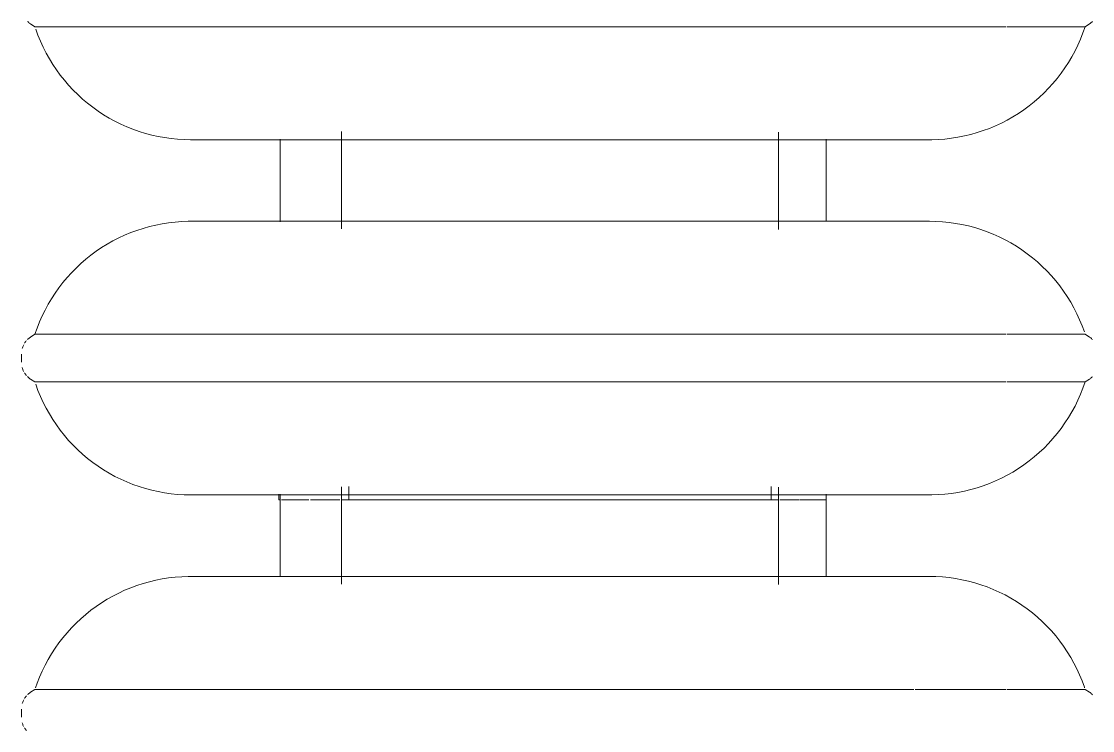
# Model space of a CAD drawing. Header units: inches. Extents: x -1287 to 1590, y -3558 to 989.
# Drawn here: x 21.31 to 31.12, y 269.71 to 276.2 of the extents above; entities that cross this region are included whole.
import ezdxf

# ---------------------------------------------------------------- set-up
doc = ezdxf.new("R2010")
doc.units = ezdxf.units.IN
doc.header["$MEASUREMENT"] = 0
doc.layers.add('A-GENM', color=13, linetype='Continuous', lineweight=9)

# ---------------------------------------------------------------- blocks, each defined once
blk = doc.blocks.new('Cast_Iron_Radiator_8182 - Cast_Iron_Radiator_8182-V51-1st Floor Construction')
at = {"layer": 'A-GENM'}
for p, q in [((-5.75, 4.9326), (-5.787, 4.9326)), ((-5.713, 4.9326), (-5.75, 4.9326)), ((-2.5, 4.9326), (-2.537, 4.9326)), ((-2.463, 4.9326), (-2.5, 4.9326)), ((-5.5318, 4.8088), (-5.5574, 4.8481)), ((-5.5318, 1), (-5.5318, 4.8088)), ((-2.6926, 4.8481), (-2.7182, 4.8088)), ((-2.7182, 1), (-2.7182, 4.8088)), ((-2.2818, 4.8088), (-2.3074, 4.8481)), ((-2.2818, 1), (-2.2818, 4.8088)), ((0.5574, 4.8481), (0.5318, 4.8088)), ((0.5318, 1), (0.5318, 4.8088)), ((-3.7465, 2.5616), (-4.503, 2.5616)), ((-0.4965, 2.5616), (-1.253, 2.5616)), ((-3.6779, 2), (-4.5683, 2)), ((-0.4279, 2), (-1.3183, 2)), ((-5.5318, -1), (-5.5318, 1)), ((-4.4981, -1), (-4.4981, 1)), ((-3.7519, 1), (-3.7519, -1)), ((-2.7182, -1), (-2.7182, 1)), ((-2.2818, -1), (-2.2818, 1)), ((-1.2481, -1), (-1.2481, 1)), ((-0.5019, 1), (-0.5019, -1)), ((0.5318, -1), (0.5318, 1)), ((-5.5318, -3.2387), (-5.5318, -1)), ((-2.7182, -4.0814), (-2.7182, -1)), ((-2.2818, -4.0814), (-2.2818, -1)), ((0.5318, -4.0814), (0.5318, -1)), ((-4.5721, -2), (-3.6817, -2)), ((-1.3221, -2), (-0.4317, -2)), ((-4.501, -2.4384), (-3.7464, -2.4384)), ((-1.251, -2.4384), (-0.4964, -2.4384)), ((-5.5318, -4.0814), (-5.5318, -3.2536)), ((-5.5318, -4.8088), (-5.5318, -4.0905)), ((-2.7182, -4.8088), (-2.7182, -4.0905)), ((-2.2818, -4.8088), (-2.2818, -4.0905)), ((0.5318, -4.8088), (0.5318, -4.0905)), ((-5.5574, -4.8481), (-5.5318, -4.8088)), ((-2.7182, -4.8088), (-2.6926, -4.8481)), ((-2.3074, -4.8481), (-2.2818, -4.8088)), ((0.5318, -4.8088), (0.5574, -4.8481))]:
    blk.add_line(p, q, dxfattribs=at)
at = {"layer": 'A-GENM', "flags": 128}
for points in [[(-5.8718, 4.9121), (-5.8651, 4.9154), (-5.8584, 4.9184), (-5.8514, 4.9211), (-5.8444, 4.9235), (-5.8373, 4.9257)], [(-5.6617, 4.9254), (-5.6547, 4.9232), (-5.6477, 4.9207), (-5.6408, 4.918), (-5.634, 4.915), (-5.6273, 4.9117)], [(-2.6218, 4.9121), (-2.6151, 4.9154), (-2.6084, 4.9184), (-2.6014, 4.9211), (-2.5944, 4.9235), (-2.5873, 4.9257)], [(-2.4117, 4.9254), (-2.4047, 4.9232), (-2.3977, 4.9207), (-2.3908, 4.918), (-2.384, 4.915), (-2.3773, 4.9117)], [(-5.9086, 4.8872), (-5.9029, 4.892), (-5.897, 4.8965), (-5.891, 4.9008), (-5.8847, 4.9048)], [(-5.6145, 4.9043), (-5.6083, 4.9002), (-5.6022, 4.8959), (-5.5963, 4.8914), (-5.5907, 4.8866)], [(-5.5799, 4.8764), (-5.5749, 4.8709), (-5.57, 4.8653), (-5.5654, 4.8595), (-5.561, 4.8535), (-5.5574, 4.8481)], [(-2.6926, 4.8481), (-2.6884, 4.8543), (-2.684, 4.8603), (-2.6794, 4.866), (-2.6745, 4.8716), (-2.6694, 4.877)], [(-2.6586, 4.8872), (-2.6529, 4.892), (-2.647, 4.8965), (-2.641, 4.9008), (-2.6347, 4.9048)], [(-2.3645, 4.9043), (-2.3583, 4.9002), (-2.3522, 4.8959), (-2.3463, 4.8914), (-2.3407, 4.8866)], [(-2.3299, 4.8764), (-2.3249, 4.8709), (-2.32, 4.8653), (-2.3154, 4.8595), (-2.311, 4.8535), (-2.3074, 4.8481)], [(-2.2818, 4.8088), (-2.2252, 4.789), (-2.1694, 4.7669), (-2.1145, 4.7427), (-2.0606, 4.7163), (-2.0079, 4.6877), (-1.9563, 4.6571), (-1.906, 4.6244), (-1.857, 4.5897), (-1.8095, 4.5531), (-1.7634, 4.5146), (-1.719, 4.4744), (-1.6762, 4.4323), (-1.6351, 4.3886), (-1.5957, 4.3433), (-1.5583, 4.2965), (-1.5227, 4.2482), (-1.4891, 4.1985), (-1.4575, 4.1475), (-1.4279, 4.0952), (-1.4005, 4.0419), (-1.3753, 3.9875), (-1.3522, 3.9321), (-1.3313, 3.8758), (-1.3128, 3.8188), (-1.2965, 3.761), (-1.2826, 3.7027), (-1.2709, 3.6438), (-1.2617, 3.5845), (-1.2548, 3.5249), (-1.2504, 3.4651), (-1.2483, 3.4051), (-1.2481, 3.3831)], [(0.5574, 4.8481), (0.5616, 4.8543), (0.566, 4.8603), (0.5706, 4.866), (0.5755, 4.8716), (0.5806, 4.877)], [(-5.5184, 4.8041), (-5.4752, 4.789), (-5.4194, 4.7669), (-5.3645, 4.7427), (-5.3106, 4.7163), (-5.2579, 4.6877), (-5.2063, 4.6571), (-5.156, 4.6244), (-5.107, 4.5897), (-5.0595, 4.5531), (-5.0134, 4.5146), (-4.969, 4.4744), (-4.9262, 4.4323), (-4.8851, 4.3886), (-4.8457, 4.3433), (-4.8083, 4.2965), (-4.7727, 4.2482), (-4.7391, 4.1985), (-4.7075, 4.1475), (-4.6779, 4.0952), (-4.6505, 4.0419), (-4.6253, 3.9875), (-4.6022, 3.9321), (-4.5813, 3.8758), (-4.5628, 3.8188), (-4.5465, 3.761), (-4.5326, 3.7027), (-4.5209, 3.6438), (-4.5117, 3.5845), (-4.5048, 3.5249), (-4.5004, 3.4651), (-4.4983, 3.4051), (-4.4981, 3.3831)], [(-3.7519, 3.3831), (-3.7507, 3.4431), (-3.7471, 3.5029), (-3.7411, 3.5626), (-3.7327, 3.6221), (-3.722, 3.6811), (-3.7089, 3.7396), (-3.6935, 3.7976), (-3.6757, 3.8549), (-3.6557, 3.9115), (-3.6335, 3.9672), (-3.609, 4.022), (-3.5824, 4.0757), (-3.5536, 4.1284), (-3.5228, 4.1799), (-3.4899, 4.23), (-3.455, 4.2789), (-3.4182, 4.3263), (-3.3796, 4.3722), (-3.3391, 4.4165), (-3.297, 4.4591), (-3.2531, 4.5), (-3.2076, 4.5392), (-3.1606, 4.5765), (-3.1122, 4.6119), (-3.0623, 4.6453), (-3.0112, 4.6767), (-2.9589, 4.706), (-2.9054, 4.7332), (-2.8509, 4.7583), (-2.7954, 4.7811), (-2.7391, 4.8018)], [(-0.5019, 3.3831), (-0.5007, 3.4431), (-0.4971, 3.5029), (-0.4911, 3.5626), (-0.4827, 3.6221), (-0.472, 3.6811), (-0.4589, 3.7396), (-0.4435, 3.7976), (-0.4257, 3.8549), (-0.4057, 3.9115), (-0.3835, 3.9672), (-0.359, 4.022), (-0.3324, 4.0757), (-0.3036, 4.1284), (-0.2728, 4.1799), (-0.2399, 4.23), (-0.205, 4.2789), (-0.1682, 4.3263), (-0.1296, 4.3722), (-0.0891, 4.4165), (-0.047, 4.4591), (-0.0031, 4.5), (0.0424, 4.5392), (0.0894, 4.5765), (0.1378, 4.6119), (0.1877, 4.6453), (0.2388, 4.6767), (0.2911, 4.706), (0.3446, 4.7332), (0.3991, 4.7583), (0.4546, 4.7811), (0.5109, 4.8018)], [(-4.4981, 1), (-4.4981, 1.0953), (-4.4981, 1.1904), (-4.4981, 1.2853), (-4.4981, 1.3797), (-4.4981, 1.4734), (-4.4981, 1.5665), (-4.4981, 1.6586), (-4.4981, 1.7496), (-4.4981, 1.8395), (-4.4981, 1.928), (-4.4981, 2.015), (-4.4981, 2.1005), (-4.4981, 2.1841), (-4.4981, 2.2659), (-4.4981, 2.3456), (-4.4981, 2.4232), (-4.4981, 2.4985), (-4.4981, 2.5714), (-4.4981, 2.6418), (-4.4981, 2.7095), (-4.4981, 2.7745), (-4.4981, 2.8367), (-4.4981, 2.896), (-4.4981, 2.9522), (-4.4981, 3.0053), (-4.4981, 3.0552), (-4.4981, 3.1018), (-4.4981, 3.145), (-4.4981, 3.1848), (-4.4981, 3.2211), (-4.4981, 3.2539), (-4.4981, 3.283), (-4.4981, 3.3085), (-4.4981, 3.3303), (-4.4981, 3.3484), (-4.4981, 3.3627), (-4.4981, 3.3733), (-4.4981, 3.38), (-4.4981, 3.3829), (-4.4981, 3.3831)], [(-4.4981, 3.3831), (-4.4981, 3.3812), (-4.4981, 3.3755), (-4.4981, 3.3659), (-4.4981, 3.3526), (-4.4981, 3.3356), (-4.4981, 3.3148), (-4.4981, 3.2903), (-4.4981, 3.2621), (-4.4981, 3.2303), (-4.4981, 3.195), (-4.4981, 3.1561), (-4.4981, 3.1138), (-4.4981, 3.0681), (-4.4981, 3.0191), (-4.4981, 2.9668), (-4.4981, 2.9115), (-4.4981, 2.853), (-4.4981, 2.7916), (-4.4981, 2.7273), (-4.4981, 2.6603), (-4.4981, 2.5906), (-4.4981, 2.5616)], [(-3.7519, 3.3831), (-3.7519, 3.3812), (-3.7519, 3.3755), (-3.7519, 3.3659), (-3.7519, 3.3526), (-3.7519, 3.3356), (-3.7519, 3.3148), (-3.7519, 3.2903), (-3.7519, 3.2621), (-3.7519, 3.2303), (-3.7519, 3.195), (-3.7519, 3.1561), (-3.7519, 3.1138), (-3.7519, 3.0681), (-3.7519, 3.0191), (-3.7519, 2.9668), (-3.7519, 2.9115), (-3.7519, 2.853), (-3.7519, 2.7916), (-3.7519, 2.7273), (-3.7519, 2.6603), (-3.7519, 2.5906), (-3.7519, 2.5184), (-3.7519, 2.4437), (-3.7519, 2.3667), (-3.7519, 2.2876), (-3.7519, 2.2064), (-3.7519, 2.1232), (-3.7519, 2.0383), (-3.7519, 1.9517), (-3.7519, 1.8635), (-3.7519, 1.774), (-3.7519, 1.6833), (-3.7519, 1.5914), (-3.7519, 1.4986), (-3.7519, 1.405), (-3.7519, 1.3108), (-3.7519, 1.2161), (-3.7519, 1.121), (-3.7519, 1.0257), (-3.7519, 1)], [(-3.7519, 2.5747), (-3.7519, 2.6418), (-3.7519, 2.7095), (-3.7519, 2.7745), (-3.7519, 2.8367), (-3.7519, 2.896), (-3.7519, 2.9522), (-3.7519, 3.0053), (-3.7519, 3.0552), (-3.7519, 3.1018), (-3.7519, 3.145), (-3.7519, 3.1848), (-3.7519, 3.2211), (-3.7519, 3.2539), (-3.7519, 3.283), (-3.7519, 3.3085), (-3.7519, 3.3303), (-3.7519, 3.3484), (-3.7519, 3.3627), (-3.7519, 3.3733), (-3.7519, 3.38), (-3.7519, 3.3829), (-3.7519, 3.3831)], [(-1.2481, 1), (-1.2481, 1.0953), (-1.2481, 1.1904), (-1.2481, 1.2853), (-1.2481, 1.3797), (-1.2481, 1.4734), (-1.2481, 1.5665), (-1.2481, 1.6586), (-1.2481, 1.7496), (-1.2481, 1.8395), (-1.2481, 1.928), (-1.2481, 2.015), (-1.2481, 2.1005), (-1.2481, 2.1841), (-1.2481, 2.2659), (-1.2481, 2.3456), (-1.2481, 2.4232), (-1.2481, 2.4985), (-1.2481, 2.5714), (-1.2481, 2.6418), (-1.2481, 2.7095), (-1.2481, 2.7745), (-1.2481, 2.8367), (-1.2481, 2.896), (-1.2481, 2.9522), (-1.2481, 3.0053), (-1.2481, 3.0552), (-1.2481, 3.1018), (-1.2481, 3.145), (-1.2481, 3.1848), (-1.2481, 3.2211), (-1.2481, 3.2539), (-1.2481, 3.283), (-1.2481, 3.3085), (-1.2481, 3.3303), (-1.2481, 3.3484), (-1.2481, 3.3627), (-1.2481, 3.3733), (-1.2481, 3.38), (-1.2481, 3.3829), (-1.2481, 3.3831)], [(-1.2481, 3.3831), (-1.2481, 3.3812), (-1.2481, 3.3755), (-1.2481, 3.3659), (-1.2481, 3.3526), (-1.2481, 3.3356), (-1.2481, 3.3148), (-1.2481, 3.2903), (-1.2481, 3.2621), (-1.2481, 3.2303), (-1.2481, 3.195), (-1.2481, 3.1561), (-1.2481, 3.1138), (-1.2481, 3.0681), (-1.2481, 3.0191), (-1.2481, 2.9668), (-1.2481, 2.9115), (-1.2481, 2.853), (-1.2481, 2.7916), (-1.2481, 2.7273), (-1.2481, 2.6603), (-1.2481, 2.5906), (-1.2481, 2.5616)], [(-0.5019, 3.3831), (-0.5019, 3.3812), (-0.5019, 3.3755), (-0.5019, 3.3659), (-0.5019, 3.3526), (-0.5019, 3.3356), (-0.5019, 3.3148), (-0.5019, 3.2903), (-0.5019, 3.2621), (-0.5019, 3.2303), (-0.5019, 3.195), (-0.5019, 3.1561), (-0.5019, 3.1138), (-0.5019, 3.0681), (-0.5019, 3.0191), (-0.5019, 2.9668), (-0.5019, 2.9115), (-0.5019, 2.853), (-0.5019, 2.7916), (-0.5019, 2.7273), (-0.5019, 2.6603), (-0.5019, 2.5906), (-0.5019, 2.5184), (-0.5019, 2.4437), (-0.5019, 2.3667), (-0.5019, 2.2876), (-0.5019, 2.2064), (-0.5019, 2.1232), (-0.5019, 2.0383), (-0.5019, 1.9517), (-0.5019, 1.8635), (-0.5019, 1.774), (-0.5019, 1.6833), (-0.5019, 1.5914), (-0.5019, 1.4986), (-0.5019, 1.405), (-0.5019, 1.3108), (-0.5019, 1.2161), (-0.5019, 1.121), (-0.5019, 1.0257), (-0.5019, 1)], [(-0.5019, 2.5714), (-0.5019, 2.6418), (-0.5019, 2.7095), (-0.5019, 2.7745), (-0.5019, 2.8367), (-0.5019, 2.896), (-0.5019, 2.9522), (-0.5019, 3.0053), (-0.5019, 3.0552), (-0.5019, 3.1018), (-0.5019, 3.145), (-0.5019, 3.1848), (-0.5019, 3.2211), (-0.5019, 3.2539), (-0.5019, 3.283), (-0.5019, 3.3085), (-0.5019, 3.3303), (-0.5019, 3.3484), (-0.5019, 3.3627), (-0.5019, 3.3733), (-0.5019, 3.38), (-0.5019, 3.3829), (-0.5019, 3.3831)], [(-4.4981, -3.3831), (-4.4981, -3.3812), (-4.4981, -3.3755), (-4.4981, -3.3659), (-4.4981, -3.3526), (-4.4981, -3.3356), (-4.4981, -3.3148), (-4.4981, -3.2903), (-4.4981, -3.2621), (-4.4981, -3.2303), (-4.4981, -3.195), (-4.4981, -3.1561), (-4.4981, -3.1138), (-4.4981, -3.0681), (-4.4981, -3.0191), (-4.4981, -2.9668), (-4.4981, -2.9115), (-4.4981, -2.853), (-4.4981, -2.7916), (-4.4981, -2.7273), (-4.4981, -2.6603), (-4.4981, -2.5906), (-4.4981, -2.5184), (-4.4981, -2.4437), (-4.4981, -2.3667), (-4.4981, -2.2876), (-4.4981, -2.2064), (-4.4981, -2.1232), (-4.4981, -2.0383), (-4.4981, -1.9517), (-4.4981, -1.8635), (-4.4981, -1.774), (-4.4981, -1.6833), (-4.4981, -1.5914), (-4.4981, -1.4986), (-4.4981, -1.405), (-4.4981, -1.3108), (-4.4981, -1.2161), (-4.4981, -1.121), (-4.4981, -1.0257), (-4.4981, -1)], [(-3.7519, -1), (-3.7519, -1.0953), (-3.7519, -1.1904), (-3.7519, -1.2853), (-3.7519, -1.3797), (-3.7519, -1.4734), (-3.7519, -1.5665), (-3.7519, -1.6586), (-3.7519, -1.7496), (-3.7519, -1.8395), (-3.7519, -1.928), (-3.7519, -2.015), (-3.7519, -2.1005), (-3.7519, -2.1841), (-3.7519, -2.2659), (-3.7519, -2.3456), (-3.7519, -2.4232), (-3.7519, -2.4985), (-3.7519, -2.5714), (-3.7519, -2.6418), (-3.7519, -2.7095), (-3.7519, -2.7745), (-3.7519, -2.8367), (-3.7519, -2.896), (-3.7519, -2.9522), (-3.7519, -3.0053), (-3.7519, -3.0552), (-3.7519, -3.1018), (-3.7519, -3.145), (-3.7519, -3.1848), (-3.7519, -3.2211), (-3.7519, -3.2539), (-3.7519, -3.283), (-3.7519, -3.3085), (-3.7519, -3.3303), (-3.7519, -3.3484), (-3.7519, -3.3627), (-3.7519, -3.3733), (-3.7519, -3.38), (-3.7519, -3.3829), (-3.7519, -3.3831)], [(-1.2481, -3.3831), (-1.2481, -3.3812), (-1.2481, -3.3755), (-1.2481, -3.3659), (-1.2481, -3.3526), (-1.2481, -3.3356), (-1.2481, -3.3148), (-1.2481, -3.2903), (-1.2481, -3.2621), (-1.2481, -3.2303), (-1.2481, -3.195), (-1.2481, -3.1561), (-1.2481, -3.1138), (-1.2481, -3.0681), (-1.2481, -3.0191), (-1.2481, -2.9668), (-1.2481, -2.9115), (-1.2481, -2.853), (-1.2481, -2.7916), (-1.2481, -2.7273), (-1.2481, -2.6603), (-1.2481, -2.5906), (-1.2481, -2.5184), (-1.2481, -2.4437), (-1.2481, -2.3667), (-1.2481, -2.2876), (-1.2481, -2.2064), (-1.2481, -2.1232), (-1.2481, -2.0383), (-1.2481, -1.9517), (-1.2481, -1.8635), (-1.2481, -1.774), (-1.2481, -1.6833), (-1.2481, -1.5914), (-1.2481, -1.4986), (-1.2481, -1.405), (-1.2481, -1.3108), (-1.2481, -1.2161), (-1.2481, -1.121), (-1.2481, -1.0257), (-1.2481, -1)], [(-0.5019, -1), (-0.5019, -1.0953), (-0.5019, -1.1904), (-0.5019, -1.2853), (-0.5019, -1.3797), (-0.5019, -1.4734), (-0.5019, -1.5665), (-0.5019, -1.6586), (-0.5019, -1.7496), (-0.5019, -1.8395), (-0.5019, -1.928), (-0.5019, -2.015), (-0.5019, -2.1005), (-0.5019, -2.1841), (-0.5019, -2.2659), (-0.5019, -2.3456), (-0.5019, -2.4232), (-0.5019, -2.4985), (-0.5019, -2.5714), (-0.5019, -2.6418), (-0.5019, -2.7095), (-0.5019, -2.7745), (-0.5019, -2.8367), (-0.5019, -2.896), (-0.5019, -2.9522), (-0.5019, -3.0053), (-0.5019, -3.0552), (-0.5019, -3.1018), (-0.5019, -3.145), (-0.5019, -3.1848), (-0.5019, -3.2211), (-0.5019, -3.2539), (-0.5019, -3.283), (-0.5019, -3.3085), (-0.5019, -3.3303), (-0.5019, -3.3484), (-0.5019, -3.3627), (-0.5019, -3.3733), (-0.5019, -3.38), (-0.5019, -3.3829), (-0.5019, -3.3831)], [(-4.4981, -2.4384), (-4.4981, -2.4985), (-4.4981, -2.5714), (-4.4981, -2.6418), (-4.4981, -2.7095), (-4.4981, -2.7745), (-4.4981, -2.8367), (-4.4981, -2.896), (-4.4981, -2.9522), (-4.4981, -3.0053), (-4.4981, -3.0552), (-4.4981, -3.1018), (-4.4981, -3.145), (-4.4981, -3.1848), (-4.4981, -3.2211), (-4.4981, -3.2539), (-4.4981, -3.283), (-4.4981, -3.3085), (-4.4981, -3.3303), (-4.4981, -3.3484), (-4.4981, -3.3627), (-4.4981, -3.3733), (-4.4981, -3.38), (-4.4981, -3.3829), (-4.4981, -3.3831)], [(-3.7519, -3.3831), (-3.7519, -3.3812), (-3.7519, -3.3755), (-3.7519, -3.3659), (-3.7519, -3.3526), (-3.7519, -3.3356), (-3.7519, -3.3148), (-3.7519, -3.2903), (-3.7519, -3.2621), (-3.7519, -3.2303), (-3.7519, -3.195), (-3.7519, -3.1561), (-3.7519, -3.1138), (-3.7519, -3.0681), (-3.7519, -3.0191), (-3.7519, -2.9668), (-3.7519, -2.9115), (-3.7519, -2.853), (-3.7519, -2.7916), (-3.7519, -2.7273), (-3.7519, -2.6603), (-3.7519, -2.5906), (-3.7519, -2.5184), (-3.7519, -2.4437)], [(-1.2481, -2.4384), (-1.2481, -2.4985), (-1.2481, -2.5714), (-1.2481, -2.6418), (-1.2481, -2.7095), (-1.2481, -2.7745), (-1.2481, -2.8367), (-1.2481, -2.896), (-1.2481, -2.9522), (-1.2481, -3.0053), (-1.2481, -3.0552), (-1.2481, -3.1018), (-1.2481, -3.145), (-1.2481, -3.1848), (-1.2481, -3.2211), (-1.2481, -3.2539), (-1.2481, -3.283), (-1.2481, -3.3085), (-1.2481, -3.3303), (-1.2481, -3.3484), (-1.2481, -3.3627), (-1.2481, -3.3733), (-1.2481, -3.38), (-1.2481, -3.3829), (-1.2481, -3.3831)], [(-0.5019, -3.3831), (-0.5019, -3.3812), (-0.5019, -3.3755), (-0.5019, -3.3659), (-0.5019, -3.3526), (-0.5019, -3.3356), (-0.5019, -3.3148), (-0.5019, -3.2903), (-0.5019, -3.2621), (-0.5019, -3.2303), (-0.5019, -3.195), (-0.5019, -3.1561), (-0.5019, -3.1138), (-0.5019, -3.0681), (-0.5019, -3.0191), (-0.5019, -2.9668), (-0.5019, -2.9115), (-0.5019, -2.853), (-0.5019, -2.7916), (-0.5019, -2.7273), (-0.5019, -2.6603), (-0.5019, -2.5906), (-0.5019, -2.5184), (-0.5019, -2.4437)], [(-4.4981, -3.3831), (-4.4993, -3.4431), (-4.5029, -3.5029), (-4.5089, -3.5626), (-4.5173, -3.6221), (-4.528, -3.6811), (-4.5411, -3.7396), (-4.5565, -3.7976), (-4.5743, -3.8549), (-4.5943, -3.9115), (-4.6165, -3.9672), (-4.641, -4.022), (-4.6676, -4.0757), (-4.6964, -4.1284), (-4.7272, -4.1799), (-4.7601, -4.23), (-4.795, -4.2789), (-4.8318, -4.3263), (-4.8704, -4.3722), (-4.9109, -4.4165), (-4.953, -4.4591), (-4.9969, -4.5), (-5.0424, -4.5392), (-5.0894, -4.5765), (-5.1378, -4.6119), (-5.1877, -4.6453), (-5.2388, -4.6767), (-5.2911, -4.706), (-5.3446, -4.7332), (-5.3991, -4.7583), (-5.4546, -4.7811), (-5.5109, -4.8018), (-5.5184, -4.8043)], [(-2.7182, -4.8088), (-2.7748, -4.789), (-2.8306, -4.7669), (-2.8855, -4.7427), (-2.9394, -4.7163), (-2.9921, -4.6877), (-3.0437, -4.6571), (-3.094, -4.6244), (-3.143, -4.5897), (-3.1905, -4.5531), (-3.2366, -4.5146), (-3.281, -4.4744), (-3.3238, -4.4323), (-3.3649, -4.3886), (-3.4043, -4.3433), (-3.4417, -4.2965), (-3.4773, -4.2482), (-3.5109, -4.1985), (-3.5425, -4.1475), (-3.5721, -4.0952), (-3.5995, -4.0419), (-3.6247, -3.9875), (-3.6478, -3.9321), (-3.6687, -3.8758), (-3.6872, -3.8188), (-3.7035, -3.761), (-3.7174, -3.7027), (-3.7291, -3.6438), (-3.7383, -3.5845), (-3.7452, -3.5249), (-3.7496, -3.4651), (-3.7517, -3.4051), (-3.7519, -3.3831)], [(-1.2481, -3.3831), (-1.2493, -3.4431), (-1.2529, -3.5029), (-1.2589, -3.5626), (-1.2673, -3.6221), (-1.278, -3.6811), (-1.2911, -3.7396), (-1.3065, -3.7976), (-1.3243, -3.8549), (-1.3443, -3.9115), (-1.3665, -3.9672), (-1.391, -4.022), (-1.4176, -4.0757), (-1.4464, -4.1284), (-1.4772, -4.1799), (-1.5101, -4.23), (-1.545, -4.2789), (-1.5818, -4.3263), (-1.6204, -4.3722), (-1.6609, -4.4165), (-1.703, -4.4591), (-1.7469, -4.5), (-1.7924, -4.5392), (-1.8394, -4.5765), (-1.8878, -4.6119), (-1.9377, -4.6453), (-1.9888, -4.6767), (-2.0411, -4.706), (-2.0946, -4.7332), (-2.1491, -4.7583), (-2.2046, -4.7811), (-2.2609, -4.8018)], [(0.5318, -4.8088), (0.4752, -4.789), (0.4194, -4.7669), (0.3645, -4.7427), (0.3106, -4.7163), (0.2579, -4.6877), (0.2063, -4.6571), (0.156, -4.6244), (0.107, -4.5897), (0.0595, -4.5531), (0.0134, -4.5146), (-0.031, -4.4744), (-0.0738, -4.4323), (-0.1149, -4.3886), (-0.1543, -4.3433), (-0.1917, -4.2965), (-0.2273, -4.2482), (-0.2609, -4.1985), (-0.2925, -4.1475), (-0.3221, -4.0952), (-0.3495, -4.0419), (-0.3747, -3.9875), (-0.3978, -3.9321), (-0.4187, -3.8758), (-0.4372, -3.8188), (-0.4535, -3.761), (-0.4674, -3.7027), (-0.4791, -3.6438), (-0.4883, -3.5845), (-0.4952, -3.5249), (-0.4996, -3.4651), (-0.5017, -3.4051), (-0.5019, -3.3831)], [(-5.5574, -4.8481), (-5.5616, -4.8543), (-5.566, -4.8603), (-5.5706, -4.866), (-5.5755, -4.8716), (-5.5806, -4.877)], [(-2.6701, -4.8764), (-2.6751, -4.8709), (-2.68, -4.8653), (-2.6846, -4.8595), (-2.689, -4.8535), (-2.6926, -4.8481)], [(-2.3074, -4.8481), (-2.3116, -4.8543), (-2.316, -4.8603), (-2.3206, -4.866), (-2.3255, -4.8716), (-2.3306, -4.877)], [(0.5799, -4.8764), (0.5749, -4.8709), (0.57, -4.8653), (0.5654, -4.8595), (0.561, -4.8535), (0.5574, -4.8481)]]:
    blk.add_lwpolyline(points, dxfattribs=at)
blk = doc.blocks.new('Cast_Iron_Radiator_8182 - Cast_Iron_Radiator_8182-V52-1st Floor Construction')
at = {"layer": 'A-GENM'}
for p, q in [((13.75, 4.9326), (13.713, 4.9326)), ((13.787, 4.9326), (13.75, 4.9326)), ((13.9682, 4.8088), (13.9426, 4.8481)), ((13.9682, 1), (13.9682, 4.8088)), ((15.7015, 2.5616), (14.997, 2.5616)), ((15.7539, 2.5747), (15.7015, 2.5747)), ((15.7015, 2.5747), (15.7015, 2.5648)), ((15.7015, 2.5509), (15.7015, 2.4358)), ((15.7015, 2.4524), (15.7015, 2.301)), ((15.7015, 2.2867), (15.7015, 2.0166)), ((15.7015, 2), (14.9317, 2)), ((15.7015, 2), (15.7015, -2)), ((15.8259, 1.9346), (15.7015, 1.9346)), ((13.9682, -1), (13.9682, 1)), ((15.0019, -1), (15.0019, 1)), ((13.9682, -3.2387), (13.9682, -1)), ((15.7015, -1.9346), (15.826, -1.9346)), ((14.9279, -2), (15.7015, -2)), ((15.7015, -2.0133), (15.7015, -2.1884)), ((15.7015, -2.1923), (15.7015, -2.2961)), ((15.7015, -2.2911), (15.7015, -2.4319)), ((14.999, -2.4384), (15.7015, -2.4384)), ((15.7015, -2.4355), (15.7015, -2.4384)), ((15.7015, -2.4384), (15.7536, -2.4384)), ((13.9682, -4.0814), (13.9682, -3.2536)), ((13.9682, -4.8088), (13.9682, -4.0905)), ((13.9426, -4.8481), (13.9682, -4.8088))]:
    blk.add_line(p, q, dxfattribs=at)
at = {"layer": 'A-GENM', "flags": 128}
for points in [[(13.6282, 4.9121), (13.6349, 4.9154), (13.6416, 4.9184), (13.6486, 4.9211), (13.6556, 4.9235), (13.6627, 4.9257)], [(13.8383, 4.9254), (13.8453, 4.9232), (13.8523, 4.9207), (13.8592, 4.918), (13.866, 4.915), (13.8727, 4.9117)], [(13.5914, 4.8872), (13.5971, 4.892), (13.603, 4.8965), (13.609, 4.9008), (13.6153, 4.9048)], [(13.8855, 4.9043), (13.8917, 4.9002), (13.8978, 4.8959), (13.9037, 4.8914), (13.9093, 4.8866)], [(13.9201, 4.8764), (13.9251, 4.8709), (13.93, 4.8653), (13.9346, 4.8595), (13.939, 4.8535), (13.9426, 4.8481)], [(13.9816, 4.8041), (14.0248, 4.789), (14.0806, 4.7669), (14.1355, 4.7427), (14.1894, 4.7163), (14.2421, 4.6877), (14.2937, 4.6571), (14.344, 4.6244), (14.393, 4.5897), (14.4405, 4.5531), (14.4866, 4.5146), (14.531, 4.4744), (14.5738, 4.4323), (14.6149, 4.3886), (14.6543, 4.3433), (14.6917, 4.2965), (14.7273, 4.2482), (14.7609, 4.1985), (14.7925, 4.1475), (14.8221, 4.0952), (14.8495, 4.0419), (14.8747, 3.9875), (14.8978, 3.9321), (14.9187, 3.8758), (14.9372, 3.8188), (14.9535, 3.761), (14.9674, 3.7027), (14.9791, 3.6438), (14.9883, 3.5845), (14.9952, 3.5249), (14.9996, 3.4651), (15.0017, 3.4051), (15.0019, 3.3831)], [(15.0019, 1), (15.0019, 1.0953), (15.0019, 1.1904), (15.0019, 1.2853), (15.0019, 1.3797), (15.0019, 1.4734), (15.0019, 1.5665), (15.0019, 1.6586), (15.0019, 1.7496), (15.0019, 1.8395), (15.0019, 1.928), (15.0019, 2.015), (15.0019, 2.1005), (15.0019, 2.1841), (15.0019, 2.2659), (15.0019, 2.3456), (15.0019, 2.4232), (15.0019, 2.4985), (15.0019, 2.5714), (15.0019, 2.6418), (15.0019, 2.7095), (15.0019, 2.7745), (15.0019, 2.8367), (15.0019, 2.896), (15.0019, 2.9522), (15.0019, 3.0053), (15.0019, 3.0552), (15.0019, 3.1018), (15.0019, 3.145), (15.0019, 3.1848), (15.0019, 3.2211), (15.0019, 3.2539), (15.0019, 3.283), (15.0019, 3.3085), (15.0019, 3.3303), (15.0019, 3.3484), (15.0019, 3.3627), (15.0019, 3.3733), (15.0019, 3.38), (15.0019, 3.3829), (15.0019, 3.3831)], [(15.0019, 3.3831), (15.0019, 3.3812), (15.0019, 3.3755), (15.0019, 3.3659), (15.0019, 3.3526), (15.0019, 3.3356), (15.0019, 3.3148), (15.0019, 3.2903), (15.0019, 3.2621), (15.0019, 3.2303), (15.0019, 3.195), (15.0019, 3.1561), (15.0019, 3.1138), (15.0019, 3.0681), (15.0019, 3.0191), (15.0019, 2.9668), (15.0019, 2.9115), (15.0019, 2.853), (15.0019, 2.7916), (15.0019, 2.7273), (15.0019, 2.6603), (15.0019, 2.5906), (15.0019, 2.5616)], [(15.0019, -3.3831), (15.0019, -3.3812), (15.0019, -3.3755), (15.0019, -3.3659), (15.0019, -3.3526), (15.0019, -3.3356), (15.0019, -3.3148), (15.0019, -3.2903), (15.0019, -3.2621), (15.0019, -3.2303), (15.0019, -3.195), (15.0019, -3.1561), (15.0019, -3.1138), (15.0019, -3.0681), (15.0019, -3.0191), (15.0019, -2.9668), (15.0019, -2.9115), (15.0019, -2.853), (15.0019, -2.7916), (15.0019, -2.7273), (15.0019, -2.6603), (15.0019, -2.5906), (15.0019, -2.5184), (15.0019, -2.4437), (15.0019, -2.3667), (15.0019, -2.2876), (15.0019, -2.2064), (15.0019, -2.1232), (15.0019, -2.0383), (15.0019, -1.9517), (15.0019, -1.8635), (15.0019, -1.774), (15.0019, -1.6833), (15.0019, -1.5914), (15.0019, -1.4986), (15.0019, -1.405), (15.0019, -1.3108), (15.0019, -1.2161), (15.0019, -1.121), (15.0019, -1.0257), (15.0019, -1)], [(15.0019, -2.4384), (15.0019, -2.4985), (15.0019, -2.5714), (15.0019, -2.6418), (15.0019, -2.7095), (15.0019, -2.7745), (15.0019, -2.8367), (15.0019, -2.896), (15.0019, -2.9522), (15.0019, -3.0053), (15.0019, -3.0552), (15.0019, -3.1018), (15.0019, -3.145), (15.0019, -3.1848), (15.0019, -3.2211), (15.0019, -3.2539), (15.0019, -3.283), (15.0019, -3.3085), (15.0019, -3.3303), (15.0019, -3.3484), (15.0019, -3.3627), (15.0019, -3.3733), (15.0019, -3.38), (15.0019, -3.3829), (15.0019, -3.3831)], [(15.0019, -3.3831), (15.0007, -3.4431), (14.9971, -3.5029), (14.9911, -3.5626), (14.9827, -3.6221), (14.972, -3.6811), (14.9589, -3.7396), (14.9435, -3.7976), (14.9257, -3.8549), (14.9057, -3.9115), (14.8835, -3.9672), (14.859, -4.022), (14.8324, -4.0757), (14.8036, -4.1284), (14.7728, -4.1799), (14.7399, -4.23), (14.705, -4.2789), (14.6682, -4.3263), (14.6296, -4.3722), (14.5891, -4.4165), (14.547, -4.4591), (14.5031, -4.5), (14.4576, -4.5392), (14.4106, -4.5765), (14.3622, -4.6119), (14.3123, -4.6453), (14.2612, -4.6767), (14.2089, -4.706), (14.1554, -4.7332), (14.1009, -4.7583), (14.0454, -4.7811), (13.9891, -4.8018), (13.9816, -4.8043)], [(13.9426, -4.8481), (13.9384, -4.8543), (13.934, -4.8603), (13.9294, -4.866), (13.9245, -4.8716), (13.9194, -4.877)]]:
    blk.add_lwpolyline(points, dxfattribs=at)

msp = doc.modelspace()

# ---------------------------------------------------------------- block references
at = {"layer": 'A-GENM', "rotation": 90.00000000000017}
for name, p in [('Cast_Iron_Radiator_8182 - Cast_Iron_Radiator_8182-V51-1st Floor Construction', (26.2383, 275.6187)), ('Cast_Iron_Radiator_8182 - Cast_Iron_Radiator_8182-V52-1st Floor Construction', (26.2383, 256.1187))]:
    msp.add_blockref(name, p, dxfattribs=at)

doc.saveas('drawing.dxf')
